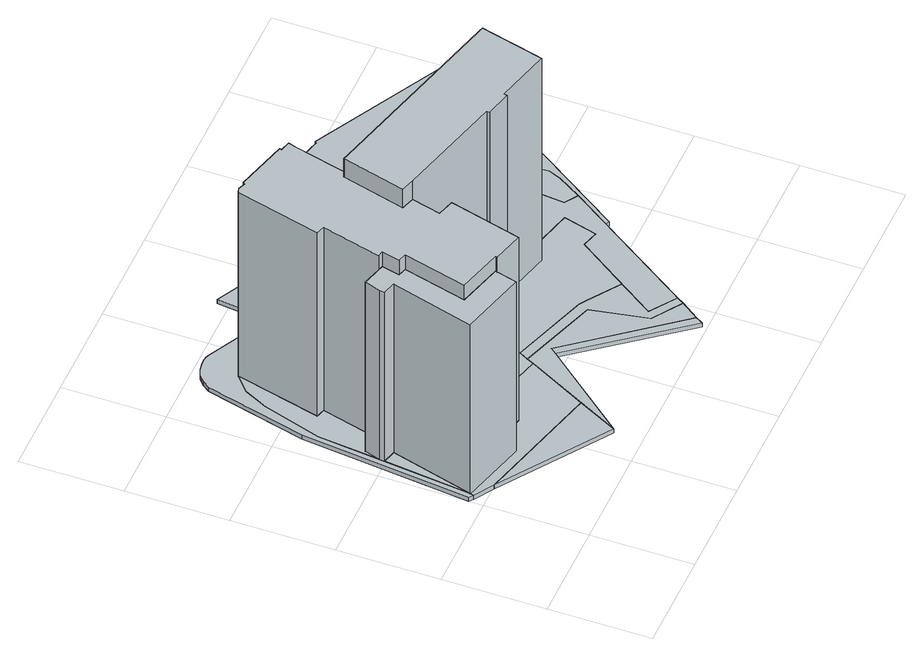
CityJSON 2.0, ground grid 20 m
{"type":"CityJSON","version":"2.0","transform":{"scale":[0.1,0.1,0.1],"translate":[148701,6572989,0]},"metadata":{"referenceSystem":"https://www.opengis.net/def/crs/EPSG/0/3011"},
"CityObjects":{
"object1":{"type":"GenericCityObject","attributes":{"restrictionOfLandUse":"DP_KM_Eg_BegransningAvMarkensUtnyttjande_EjByggnadsverk","zoneType1":"housing"},"geometry":[{"type":"MultiSurface","lod":"2","boundaries":[[[0,1,2]],[[0,2,3,4]],[[2,1,5,3]],[[1,0,4,5]],[[4,3,5]]]}]},
"object2":{"type":"GenericCityObject","attributes":{"heightOfWorks":{"hWorksSubType":"DP_KM_Eg_Hojd_HogstaHojd_TotalhojdNollplan","hWorksValue":"42.5","hWorksID":"1"},"zoneType1":"housing"},"geometry":[{"type":"MultiSurface","lod":"2","boundaries":[[[0,2,1,6,7,8,9,10,11,12,13,14,15]],[[0,15,16,17]],[[15,14,18,16]],[[14,13,19,18]],[[13,12,20,19]],[[12,11,21,20]],[[11,10,22,21]],[[10,9,23,22]],[[9,8,24,23]],[[8,7,25,24]],[[7,6,26,25]],[[6,1,27,26]],[[1,2,28,27]],[[2,0,17,28]],[[17,16,18,19,20,21,22,23,24,25,26,27,28]]]}]},
"object3":{"type":"GenericCityObject","attributes":{"zoneType1":"park"},"geometry":[{"type":"MultiSurface","lod":"2","boundaries":[[[29,30,31]],[[29,31,32,33]],[[31,30,34,32]],[[30,29,33,34]],[[33,32,34]]]}]},
"object4":{"type":"GenericCityObject","attributes":{"landscape":"DP_KM_Eg_MarkensAnordOchVeg_Vegetation","restrictionOfLandUse":"DP_KM_Eg_BegransningAvMarkensUtnyttjande_EjByggnadsverk","zoneType1":"housing"},"geometry":[{"type":"MultiSurface","lod":"2","boundaries":[[[14,35,36,37,30,29,38,0,15]],[[14,15,39,40]],[[15,0,4,39]],[[0,38,41,4]],[[38,29,33,41]],[[29,30,34,33]],[[30,37,42,34]],[[37,36,43,42]],[[36,35,44,43]],[[35,14,40,44]],[[40,39,4,41,33,34,42,43,44]]]}]},
"object5":{"type":"GenericCityObject","attributes":{"restrictionOfLandUse":"DP_KM_Eg_BegransningAvMarkensUtnyttjande_EjByggnadsverk","zoneType1":"housing"},"geometry":[{"type":"MultiSurface","lod":"2","boundaries":[[[6,45,46,47,48,49,50,8,7]],[[6,7,51,52]],[[7,8,53,51]],[[8,50,54,53]],[[50,49,55,54]],[[49,48,56,55]],[[48,47,57,56]],[[47,46,58,57]],[[46,45,59,58]],[[45,6,52,59]],[[52,51,53,54,55,56,57,58,59]]]}]},
"object6":{"type":"GenericCityObject","attributes":{"heightOfWorks":{"hWorksSubType":"DP_KM_Eg_Hojd_HogstaHojd_TotalhojdNollplan","hWorksValue":"46","hWorksID":"2"},"zoneType1":"housing"},"geometry":[{"type":"MultiSurface","lod":"2","boundaries":[[[48,60,61,62,63,64,65,66,67,68,69,70,71,72,35,14,13,12,11,10,9,8,50,49]],[[48,49,73,74]],[[49,50,75,73]],[[50,8,76,75]],[[8,9,77,76]],[[9,10,78,77]],[[10,11,79,78]],[[11,12,80,79]],[[12,13,81,80]],[[13,14,82,81]],[[14,35,83,82]],[[35,72,84,83]],[[72,71,85,84]],[[71,70,86,85]],[[70,69,87,86]],[[69,68,88,87]],[[68,67,89,88]],[[67,66,90,89]],[[66,65,91,90]],[[65,64,92,91]],[[64,63,93,92]],[[63,62,94,93]],[[62,61,95,94]],[[61,60,96,95]],[[60,48,74,96]],[[74,73,75,76,77,78,79,80,81,82,83,84,85,86,87,88,89,90,91,92,93,94,95,96]]]}]},
"object7":{"type":"GenericCityObject","attributes":{"restrictionOfLandUse":"DP_KM_Eg_BegransningAvMarkensUtnyttjande_EjByggnadsverk","zoneType1":"housing"},"geometry":[{"type":"MultiSurface","lod":"2","boundaries":[[[31,37,97,98,99,100,101,102,103]],[[31,103,104,32]],[[103,102,105,104]],[[102,101,106,105]],[[101,100,107,106]],[[100,99,108,107]],[[99,98,109,108]],[[98,97,110,109]],[[97,37,42,110]],[[37,31,32,42]],[[32,104,105,106,107,108,109,110,42]]]}]},
"object8":{"type":"GenericCityObject","attributes":{"zoneType1":"housing"},"geometry":[{"type":"MultiSurface","lod":"2","boundaries":[[[103,102,101,111]],[[103,111,112,104]],[[111,101,106,112]],[[101,102,105,106]],[[102,103,104,105]],[[104,112,106,105]]]}]},
"object9":{"type":"GenericCityObject","attributes":{"landscape":"DP_KM_Eg_MarkensAnordOchVeg_Vegetation","restrictionOfLandUse":"DP_KM_Eg_BegransningAvMarkensUtnyttjande_EjByggnadsverk","zoneType1":"housing"},"geometry":[{"type":"MultiSurface","lod":"2","boundaries":[[[100,99,98,97,113,114,115,116,117,118]],[[100,118,119,107]],[[118,117,120,119]],[[117,116,121,120]],[[116,115,122,121]],[[115,114,123,122]],[[114,113,124,123]],[[113,97,110,124]],[[97,98,109,110]],[[98,99,108,109]],[[99,100,107,108]],[[107,119,120,121,122,123,124,110,109,108]]]}]},
"object10":{"type":"GenericCityObject","attributes":{"heightOfWorks":{"hWorksSubType":"DP_KM_Eg_Hojd_HogstaHojd_TotalhojdNollplan","hWorksValue":"50.5","hWorksID":"3"},"zoneType1":"housing","zoneType2":"center"},"geometry":[{"type":"MultiSurface","lod":"2","boundaries":[[[70,69,68,67,125,126,127,128,129,130,131,132,133]],[[70,133,134,135]],[[133,132,136,134]],[[132,131,137,136]],[[131,130,138,137]],[[130,129,139,138]],[[129,128,140,139]],[[128,127,141,140]],[[127,126,142,141]],[[126,125,143,142]],[[125,67,144,143]],[[67,68,145,144]],[[68,69,146,145]],[[69,70,135,146]],[[135,134,136,137,138,139,140,141,142,143,144,145,146]]]}]},
"object11":{"type":"GenericCityObject","attributes":{"zoneType1":"housing"},"geometry":[{"type":"MultiSurface","lod":"2","boundaries":[[[36,72,71,70,133,132,131,130,129,128,147,148,149,150,116,115,114,113,97,37]],[[36,37,42,43]],[[37,97,110,42]],[[97,113,124,110]],[[113,114,123,124]],[[114,115,122,123]],[[115,116,121,122]],[[116,150,151,121]],[[150,149,152,151]],[[149,148,153,152]],[[148,147,154,153]],[[147,128,155,154]],[[128,129,156,155]],[[129,130,157,156]],[[130,131,158,157]],[[131,132,159,158]],[[132,133,160,159]],[[133,70,161,160]],[[70,71,162,161]],[[71,72,163,162]],[[72,36,43,163]],[[43,42,110,124,123,122,121,151,152,153,154,155,156,157,158,159,160,161,162,163]]]}]},
"object12":{"type":"GenericCityObject","attributes":{"restrictionOfLandUse":"DP_KM_Eg_BegransningAvMarkensUtnyttjande_EjByggnadsverk","zoneType1":"housing"},"geometry":[{"type":"MultiSurface","lod":"2","boundaries":[[[118,117,150,149,148,147,164,127,126,125,165,166,167,66,65,64,63,62,61,60,168,169,170,171,172,173,174]],[[118,174,175,119]],[[174,173,176,175]],[[173,172,177,176]],[[172,171,178,177]],[[171,170,179,178]],[[170,169,180,179]],[[169,168,181,180]],[[168,60,182,181]],[[60,61,183,182]],[[61,62,184,183]],[[62,63,185,184]],[[63,64,186,185]],[[64,65,187,186]],[[65,66,188,187]],[[66,167,189,188]],[[167,166,190,189]],[[166,165,191,190]],[[165,125,192,191]],[[125,126,193,192]],[[126,127,194,193]],[[127,164,195,194]],[[164,147,154,195]],[[147,148,153,154]],[[148,149,152,153]],[[149,150,151,152]],[[150,117,120,151]],[[117,118,119,120]],[[119,175,176,177,178,179,180,181,182,183,184,185,186,187,188,189,190,191,192,193,194,195,154,153,152,151,120]]]}]},
"object13":{"type":"GenericCityObject","attributes":{"zoneType1":"street"},"geometry":[{"type":"MultiSurface","lod":"2","boundaries":[[[196,197,198,199,200,201,202,203,204,205,206,207,208,209,210,174,173,211,212,213,214,215,170,169,168,60,48,47,46,45,0,38]],[[196,38,41,216]],[[38,0,4,41]],[[0,45,59,4]],[[45,46,58,59]],[[46,47,57,58]],[[47,48,56,57]],[[48,60,182,56]],[[60,168,181,182]],[[168,169,180,181]],[[169,170,179,180]],[[170,215,217,179]],[[215,214,218,217]],[[214,213,219,218]],[[213,212,220,219]],[[212,211,221,220]],[[211,173,176,221]],[[173,174,175,176]],[[174,210,222,175]],[[210,209,223,222]],[[209,208,224,223]],[[208,207,225,224]],[[207,206,226,225]],[[206,205,227,226]],[[205,204,228,227]],[[204,203,229,228]],[[203,202,230,229]],[[202,201,231,230]],[[201,200,232,231]],[[200,199,233,232]],[[199,198,234,233]],[[198,197,235,234]],[[197,196,216,235]],[[216,41,4,59,58,57,56,182,181,180,179,217,218,219,220,221,176,175,222,223,224,225,226,227,228,229,230,231,232,233,234,235]]]}]},
"object14":{"type":"GenericCityObject","attributes":{"heightOfWorks":{"hWorksSubType":"DP_KM_Eg_Hojd_HogstaHojd_TotalhojdNollplan","hWorksValue":"42.5","hWorksID":"1"},"zoneType1":"housing"},"geometry":[{"type":"MultiSurface","lod":"2","boundaries":[[[67,66,167,166,165,125]],[[67,125,236,237]],[[125,165,238,236]],[[165,166,239,238]],[[166,167,240,239]],[[167,66,241,240]],[[66,67,237,241]],[[237,236,238,239,240,241]]]}]},
"object15":{"type":"GenericCityObject","attributes":{"heightOfWorks":{"hWorksSubType":"DP_KM_Eg_Hojd_HogstaHojd_TotalhojdNollplan","hWorksValue":"42.5","hWorksID":"1"},"zoneType1":"housing"},"geometry":[{"type":"MultiSurface","lod":"2","boundaries":[[[128,127,164,147]],[[128,147,242,243]],[[147,164,244,242]],[[164,127,245,244]],[[127,128,243,245]],[[243,242,244,245]]]}]},
"object16":{"type":"GenericCityObject","attributes":{"restrictionOfLandUse":"DP_KM_Eg_BegransningAvMarkensUtnyttjande_EjByggnadsverk","zoneType1":"housing"},"geometry":[{"type":"MultiSurface","lod":"2","boundaries":[[[173,172,171,170,215,214,213,212,211]],[[173,211,221,176]],[[211,212,220,221]],[[212,213,219,220]],[[213,214,218,219]],[[214,215,217,218]],[[215,170,179,217]],[[170,171,178,179]],[[171,172,177,178]],[[172,173,176,177]],[[176,221,220,219,218,217,179,178,177]]]}]}
},
"vertices":[
[11,229,0],[31,399,0],[57,392,0],[57,392,10],[11,229,10],[31,399,10],
[32,410,0],[42,440,0],[79,430,0],[90,427,0],[81,392,0],[98,387,0],[65,262,0],[153,238,0],[152,234,0],[141,194,0],[141,194,425],[11,229,425],[152,234,425],[153,238,425],[65,262,425],[98,387,425],[81,392,425],[90,427,425],[79,430,425],[42,440,425],[32,410,425],[31,399,425],[57,392,425],
[47,198,0],[295,133,0],[255,55,0],[255,55,10],[47,198,10],[295,133,10],
[213,218,0],[230,282,0],[356,248,0],[9,222,0],[141,194,10],[152,234,10],[9,222,10],[356,248,10],[230,282,10],[213,218,10],
[45,531,0],[81,645,0],[103,690,0],[135,718,0],[92,551,0],[110,546,0],[42,440,10],[32,410,10],[79,430,10],[110,546,10],[92,551,10],[135,718,10],[103,690,10],[81,645,10],[45,531,10],
[145,721,0],[160,715,0],[162,719,0],[265,691,0],[264,687,0],[284,682,0],[279,665,0],[251,557,0],[241,560,0],[207,435,0],[233,427,0],[218,370,0],[251,360,0],[92,551,460],[135,718,460],[110,546,460],[79,430,460],[90,427,460],[81,392,460],[98,387,460],[65,262,460],[153,238,460],[152,234,460],[213,218,460],[251,360,460],[218,370,460],[233,427,460],[207,435,460],[241,560,460],[251,557,460],[279,665,460],[284,682,460],[264,687,460],[265,691,460],[162,719,460],[160,715,460],[145,721,460],
[362,261,0],[517,209,0],[538,97,0],[594,59,0],[569,24,0],[403,232,0],[394,221,0],[394,221,10],[403,232,10],[569,24,10],[594,59,10],[538,97,10],[517,209,10],[362,261,10],
[560,9,0],[560,9,10],
[372,279,0],[524,228,0],[539,218,0],[599,177,0],[552,108,0],[603,73,0],[603,73,10],[552,108,10],[599,177,10],[539,218,10],[524,228,10],[372,279,10],
[628,457,0],[636,455,0],[632,441,0],[607,344,0],[603,330,0],[496,358,0],[494,352,0],[443,365,0],[444,371,0],[444,371,505],[233,427,505],[443,365,505],[494,352,505],[496,358,505],[603,330,505],[607,344,505],[632,441,505],[636,455,505],[628,457,505],[251,557,505],[241,560,505],[207,435,505],
[651,349,0],[717,332,0],[699,266,0],[667,275,0],[667,275,10],[699,266,10],[717,332,10],[651,349,10],[607,344,10],[603,330,10],[496,358,10],[494,352,10],[443,365,10],[444,371,10],[233,427,10],[218,370,10],[251,360,10],
[644,437,0],[638,492,0],[338,653,0],[335,650,0],[158,726,0],[265,697,0],[747,441,0],[757,398,0],[752,347,0],[777,330,0],[729,259,0],[729,259,10],[777,330,10],[752,347,10],[757,398,10],[747,441,10],[265,697,10],[158,726,10],[145,721,10],[160,715,10],[162,719,10],[265,691,10],[264,687,10],[284,682,10],[279,665,10],[335,650,10],[338,653,10],[638,492,10],[628,457,10],[636,455,10],[632,441,10],[644,437,10],
[1,228,0],[38,559,0],[89,755,0],[99,770,0],[112,780,0],[125,786,0],[137,788,0],[150,789,0],[159,787,0],[168,783,0],[288,721,0],[300,823,0],[881,520,0],[907,509,0],[736,255,0],[806,377,0],[816,401,0],[814,430,0],[801,456,0],[760,442,0],[1,228,10],[760,442,10],[801,456,10],[814,430,10],[816,401,10],[806,377,10],[736,255,10],[907,509,10],[881,520,10],[300,823,10],[288,721,10],[168,783,10],[159,787,10],[150,789,10],[137,788,10],[125,786,10],[112,780,10],[99,770,10],[89,755,10],[38,559,10],
[628,457,425],[251,557,425],[638,492,425],[338,653,425],[335,650,425],[279,665,425],
[651,349,425],[607,344,425],[644,437,425],[632,441,425]
]}
